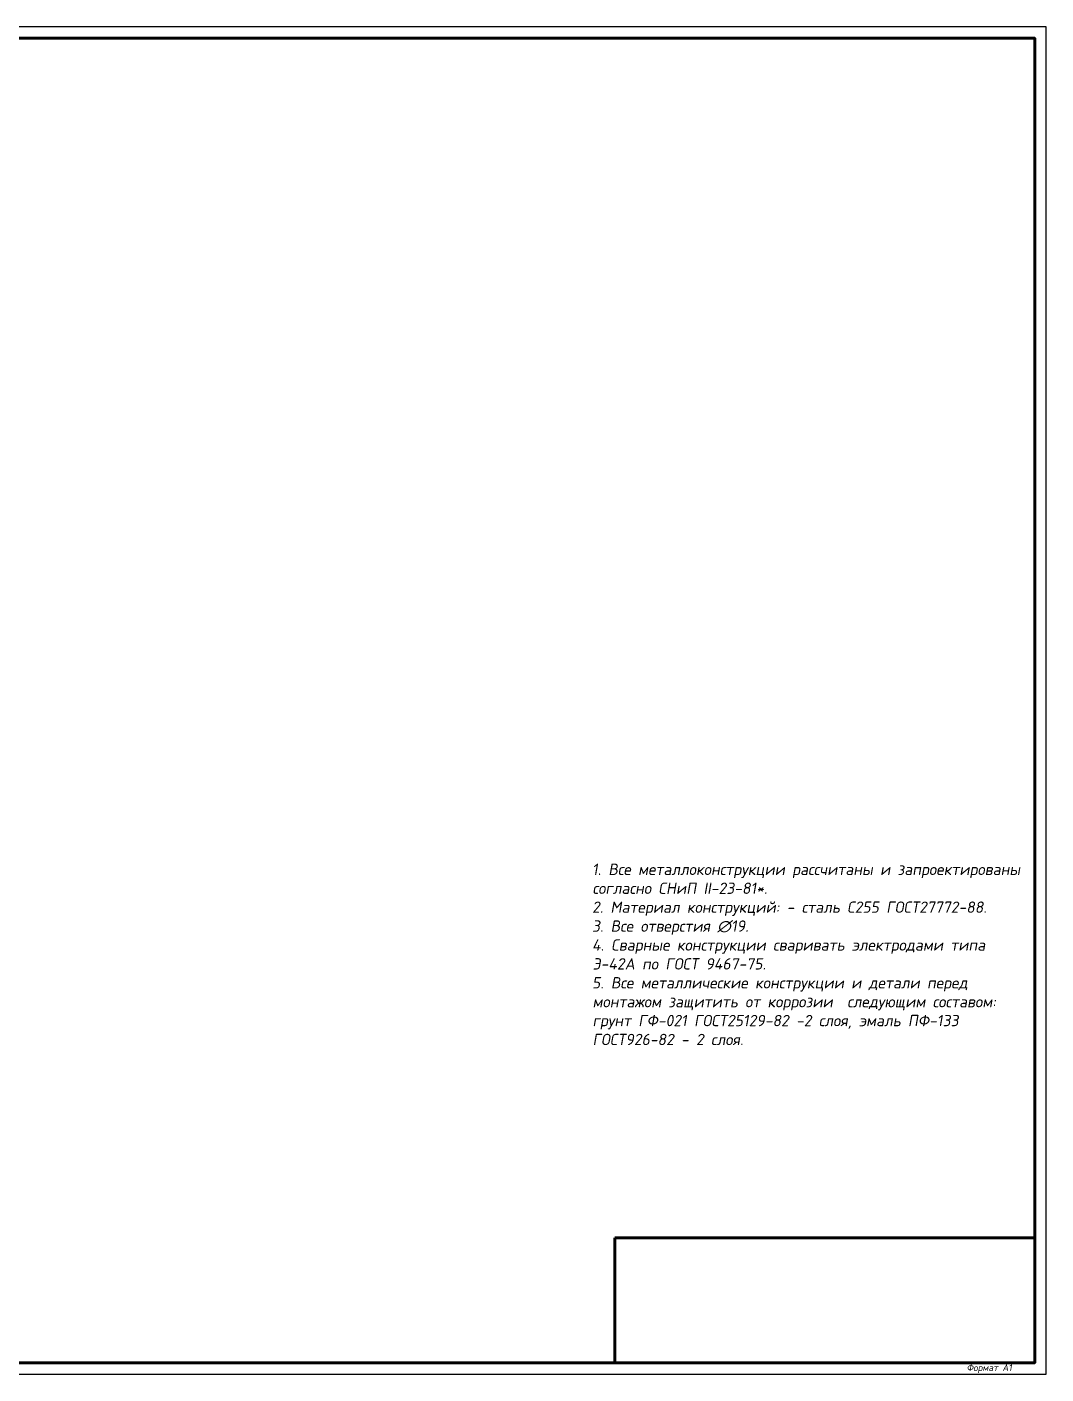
# Model space of a CAD drawing. Extents: x -483223 to 550073, y -164053 to -64662.
# Drawn here: x 382038 to 404498, y -164053 to -134353 of the extents above; entities that cross this region are included whole.
import ezdxf

# ---------------------------------------------------------------- set-up
doc = ezdxf.new("R2010")
doc.units = 0
doc.header["$MEASUREMENT"] = 0
doc.layers.get('0').update_dxf_attribs({"color": 40, "linetype": 'CONTINUOUS'})
doc.styles.add('3', font='isocpeur.ttf', dxfattribs={"oblique": 10, "height": 3})
doc.styles.add('ГОСТ', font='isocpeur.ttf', dxfattribs={"oblique": 10})

msp = doc.modelspace()

# ---------------------------------------------------------------- linework, layer by layer
at = {"lineweight": 60}
for p, q in [((394997.761, -161053.3584), (404247.761, -161053.3584)), ((394997.761, -163803.3584), (394997.761, -161053.3584))]:
    msp.add_line(p, q, dxfattribs=at)
msp.add_lwpolyline([(362447.761, -164053.3584), (404497.761, -164053.3584), (404497.761, -134353.3584), (362447.761, -134353.3584)], close=True)
msp.add_lwpolyline([(363447.761, -163803.3584), (404247.761, -163803.3584), (404247.761, -134603.3584), (363447.761, -134603.3584)], close=True, dxfattribs=at)

# ---------------------------------------------------------------- texts
at = {"style": 'ГОСТ', "oblique": 10}
msp.add_text('Формат A1', height=150, dxfattribs=at).set_placement((402747.761, -163988.113))
at = {"insert": (394493.3099, -152801.0913), "char_height": 250, "width": 9585.81199, "attachment_point": 1, "style": '3'}
msp.add_mtext('\\pi-10,l10;{\\C7;1. Все металлоконструкции рассчитаны и запроектированы  согласно СНиП II-23-81*.\\P2. }Материал конструкций: - сталь С255 ГОСТ27772-88.\\P3. Все отверстия ∅19.\\P{\\C7;4. Сварные конструкции сваривать электродами типа Э-42А по ГОСТ 9467-75.\\P5. }Все металлические конструкции и детали перед монтажом защитить от коррозии  следующим составом: грунт ГФ-021 ГОСТ25129-82 -2 слоя, эмаль ПФ-133 ГОСТ926-82 - 2 слоя. ', dxfattribs=at)

doc.saveas('drawing.dxf')
